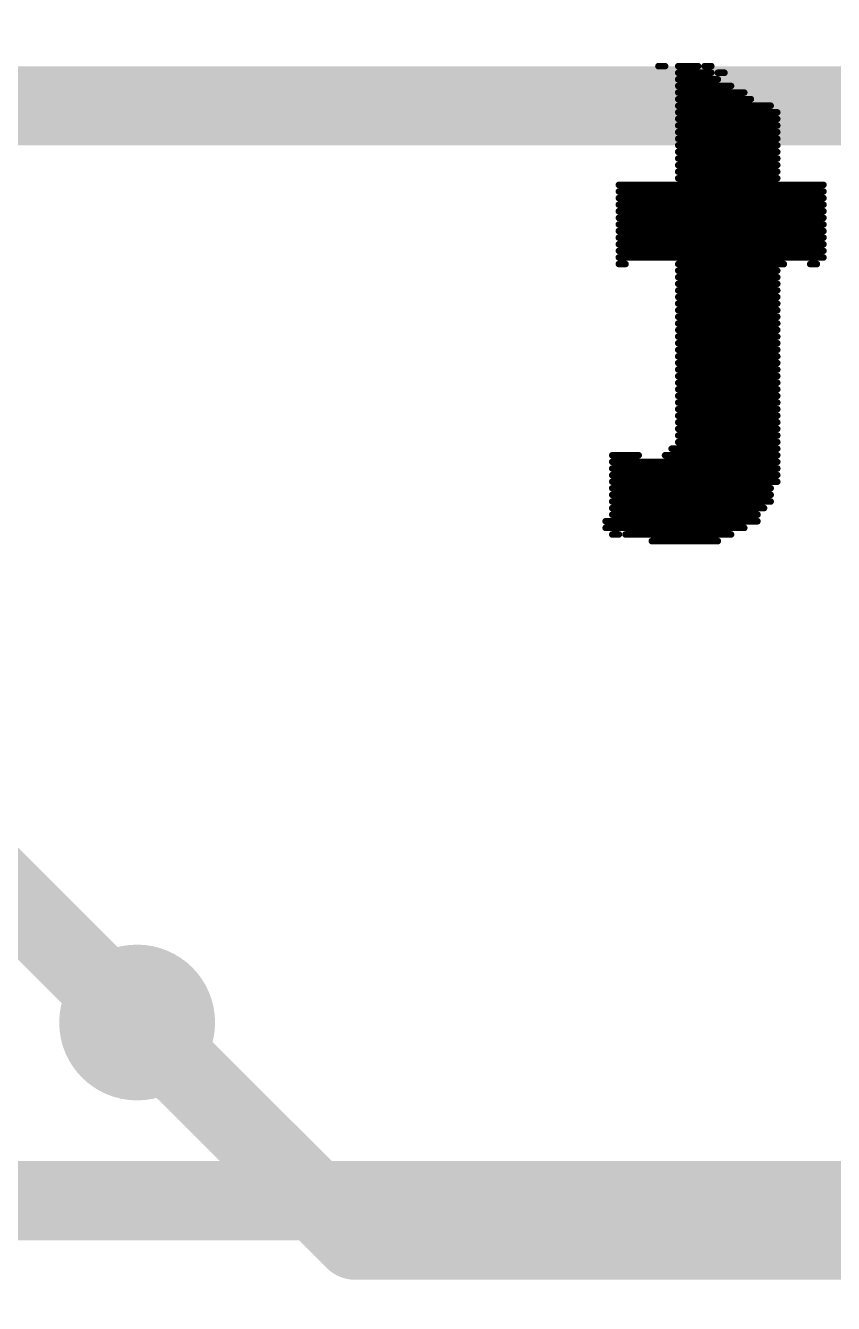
# Model space of a CAD drawing. Header units: millimetres. Extents: x -1.41 to 1.31, y -0.13 to 2.68.
# Drawn here: x -0.4639 to -0.3415, y 1.6004 to 1.7942 of the extents above; entities that cross this region are included whole.
import ezdxf

# ---------------------------------------------------------------- set-up
doc = ezdxf.new("R2010")
doc.units = ezdxf.units.MM
doc.header["$MEASUREMENT"] = 0
for name, color, linetype in [('BottomLayer', 5, 'Continuous'), ('BottomOverlay', 54, 'Continuous'), ('Mechanical2', 216, 'Continuous'), ('TopLayer', 1, 'Continuous'), ('ViaHoleLayer', 16, 'Continuous')]:
    doc.layers.add(name, color=color, linetype=linetype)

msp = doc.modelspace()

# ---------------------------------------------------------------- hatches: boundary and pattern name
at = {"layer": 'BottomLayer'}
h = msp.add_hatch(color=5, dxfattribs=at)
edge = h.paths.add_edge_path()
edge.add_arc((-0.447, 1.643), 0.01181, 0, 360)
at = {"layer": 'TopLayer'}
h = msp.add_hatch(color=1, dxfattribs=at)
edge = h.paths.add_edge_path()
edge.add_arc((-0.447, 1.643), 0.01181, 0, 360)
at = {"layer": 'ViaHoleLayer'}
h = msp.add_hatch(color=16, dxfattribs=at)
edge = h.paths.add_edge_path()
edge.add_arc((-0.447, 1.643), 0.00591, 0, 360)

# ---------------------------------------------------------------- linework, layer by layer
at = {"layer": 'BottomLayer', "const_width": 0.012}
for points in [[(-0.60253, 1.782), (-0.127, 1.782)], [(-0.475, 1.671), (-0.447, 1.643)], [(-0.566, 1.616), (-0.17716, 1.616)]]:
    msp.add_lwpolyline(points, dxfattribs=at)
at = {"layer": 'BottomLayer', "const_width": 0.006}
msp.add_lwpolyline([(-0.45, 1.643, 1), (-0.444, 1.643, 1)], format="xyb", close=True, dxfattribs=at)
at = {"layer": 'BottomOverlay', "const_width": 0.001}
for points in [[(-0.368, 1.788), (-0.367, 1.788)], [(-0.365, 1.788), (-0.362, 1.788)], [(-0.361, 1.788), (-0.36, 1.788)], [(-0.365, 1.787), (-0.36, 1.787)], [(-0.365, 1.786), (-0.359, 1.786)], [(-0.359, 1.787), (-0.358, 1.787)], [(-0.365, 1.785), (-0.357, 1.785)], [(-0.365, 1.784), (-0.355, 1.784)], [(-0.365, 1.783), (-0.354, 1.783)], [(-0.365, 1.782), (-0.351, 1.782)], [(-0.365, 1.781), (-0.35, 1.781)], [(-0.365, 1.78), (-0.35, 1.78)], [(-0.365, 1.779), (-0.35, 1.779)], [(-0.365, 1.778), (-0.35, 1.778)], [(-0.365, 1.777), (-0.35, 1.777)], [(-0.365, 1.776), (-0.35, 1.776)], [(-0.365, 1.775), (-0.35, 1.775)], [(-0.365, 1.774), (-0.35, 1.774)], [(-0.365, 1.773), (-0.35, 1.773)], [(-0.365, 1.772), (-0.35, 1.772)], [(-0.365, 1.771), (-0.35, 1.771)], [(-0.374, 1.77), (-0.343, 1.77)], [(-0.374, 1.769), (-0.343, 1.769)], [(-0.374, 1.768), (-0.343, 1.768)], [(-0.374, 1.767), (-0.343, 1.767)], [(-0.374, 1.766), (-0.343, 1.766)], [(-0.374, 1.765), (-0.343, 1.765)], [(-0.374, 1.764), (-0.343, 1.764)], [(-0.374, 1.763), (-0.343, 1.763)], [(-0.374, 1.762), (-0.343, 1.762)], [(-0.374, 1.761), (-0.343, 1.761)], [(-0.374, 1.76), (-0.343, 1.76)], [(-0.374, 1.759), (-0.343, 1.759)], [(-0.374, 1.758), (-0.373, 1.758)], [(-0.365, 1.758), (-0.349, 1.758)], [(-0.365, 1.757), (-0.35, 1.757)], [(-0.345, 1.758), (-0.344, 1.758)], [(-0.365, 1.756), (-0.35, 1.756)], [(-0.365, 1.755), (-0.35, 1.755)], [(-0.365, 1.754), (-0.35, 1.754)], [(-0.365, 1.753), (-0.35, 1.753)], [(-0.365, 1.752), (-0.35, 1.752)], [(-0.365, 1.751), (-0.35, 1.751)], [(-0.365, 1.75), (-0.35, 1.75)], [(-0.365, 1.749), (-0.35, 1.749)], [(-0.365, 1.748), (-0.35, 1.748)], [(-0.365, 1.747), (-0.35, 1.747)], [(-0.365, 1.746), (-0.35, 1.746)], [(-0.365, 1.745), (-0.35, 1.745)], [(-0.365, 1.744), (-0.35, 1.744)], [(-0.365, 1.743), (-0.35, 1.743)], [(-0.365, 1.742), (-0.35, 1.742)], [(-0.365, 1.741), (-0.35, 1.741)], [(-0.365, 1.74), (-0.35, 1.74)], [(-0.365, 1.739), (-0.35, 1.739)], [(-0.365, 1.738), (-0.35, 1.738)], [(-0.365, 1.737), (-0.35, 1.737)], [(-0.365, 1.736), (-0.35, 1.736)], [(-0.365, 1.735), (-0.35, 1.735)], [(-0.365, 1.734), (-0.35, 1.734)], [(-0.365, 1.733), (-0.35, 1.733)], [(-0.365, 1.732), (-0.35, 1.732)], [(-0.366, 1.73), (-0.35, 1.73)], [(-0.365, 1.731), (-0.35, 1.731)], [(-0.375, 1.729), (-0.371, 1.729)], [(-0.375, 1.728), (-0.35, 1.728)], [(-0.367, 1.729), (-0.35, 1.729)], [(-0.375, 1.727), (-0.35, 1.727)], [(-0.375, 1.726), (-0.35, 1.726)], [(-0.375, 1.725), (-0.35, 1.725)], [(-0.375, 1.724), (-0.351, 1.724)], [(-0.375, 1.723), (-0.351, 1.723)], [(-0.375, 1.722), (-0.351, 1.722)], [(-0.375, 1.721), (-0.352, 1.721)], [(-0.375, 1.72), (-0.353, 1.72)], [(-0.376, 1.719), (-0.353, 1.719)], [(-0.376, 1.718), (-0.355, 1.718)], [(-0.375, 1.717), (-0.374, 1.717)], [(-0.373, 1.717), (-0.357, 1.717)], [(-0.369, 1.716), (-0.359, 1.716)]]:
    msp.add_lwpolyline(points, dxfattribs=at)
at = {"layer": 'BottomOverlay', "const_width": 0.0005}
for points in [[(-0.36825, 1.788, 1), (-0.36775, 1.788, 1)], [(-0.36725, 1.788, 1), (-0.36675, 1.788, 1)], [(-0.36525, 1.788, 1), (-0.36475, 1.788, 1)], [(-0.36225, 1.788, 1), (-0.36175, 1.788, 1)], [(-0.36125, 1.788, 1), (-0.36075, 1.788, 1)], [(-0.36025, 1.788, 1), (-0.35975, 1.788, 1)], [(-0.36525, 1.787, 1), (-0.36475, 1.787, 1)], [(-0.36525, 1.786, 1), (-0.36475, 1.786, 1)], [(-0.36025, 1.787, 1), (-0.35975, 1.787, 1)], [(-0.35925, 1.787, 1), (-0.35875, 1.787, 1)], [(-0.35925, 1.786, 1), (-0.35875, 1.786, 1)], [(-0.35825, 1.787, 1), (-0.35775, 1.787, 1)], [(-0.36525, 1.785, 1), (-0.36475, 1.785, 1)], [(-0.36525, 1.784, 1), (-0.36475, 1.784, 1)], [(-0.35725, 1.785, 1), (-0.35675, 1.785, 1)], [(-0.35525, 1.784, 1), (-0.35475, 1.784, 1)], [(-0.36525, 1.783, 1), (-0.36475, 1.783, 1)], [(-0.36525, 1.782, 1), (-0.36475, 1.782, 1)], [(-0.35425, 1.783, 1), (-0.35375, 1.783, 1)], [(-0.35125, 1.782, 1), (-0.35075, 1.782, 1)], [(-0.36525, 1.781, 1), (-0.36475, 1.781, 1)], [(-0.35025, 1.781, 1), (-0.34975, 1.781, 1)], [(-0.36525, 1.78, 1), (-0.36475, 1.78, 1)], [(-0.36525, 1.779, 1), (-0.36475, 1.779, 1)], [(-0.35025, 1.78, 1), (-0.34975, 1.78, 1)], [(-0.35025, 1.779, 1), (-0.34975, 1.779, 1)], [(-0.36525, 1.778, 1), (-0.36475, 1.778, 1)], [(-0.36525, 1.777, 1), (-0.36475, 1.777, 1)], [(-0.35025, 1.778, 1), (-0.34975, 1.778, 1)], [(-0.35025, 1.777, 1), (-0.34975, 1.777, 1)], [(-0.36525, 1.776, 1), (-0.36475, 1.776, 1)], [(-0.36525, 1.775, 1), (-0.36475, 1.775, 1)], [(-0.35025, 1.776, 1), (-0.34975, 1.776, 1)], [(-0.35025, 1.775, 1), (-0.34975, 1.775, 1)], [(-0.36525, 1.774, 1), (-0.36475, 1.774, 1)], [(-0.36525, 1.773, 1), (-0.36475, 1.773, 1)], [(-0.35025, 1.774, 1), (-0.34975, 1.774, 1)], [(-0.35025, 1.773, 1), (-0.34975, 1.773, 1)], [(-0.36525, 1.772, 1), (-0.36475, 1.772, 1)], [(-0.36525, 1.771, 1), (-0.36475, 1.771, 1)], [(-0.35025, 1.772, 1), (-0.34975, 1.772, 1)], [(-0.35025, 1.771, 1), (-0.34975, 1.771, 1)], [(-0.37425, 1.77, 1), (-0.37375, 1.77, 1)], [(-0.37425, 1.769, 1), (-0.37375, 1.769, 1)], [(-0.34325, 1.77, 1), (-0.34275, 1.77, 1)], [(-0.34325, 1.769, 1), (-0.34275, 1.769, 1)], [(-0.37425, 1.768, 1), (-0.37375, 1.768, 1)], [(-0.37425, 1.767, 1), (-0.37375, 1.767, 1)], [(-0.34325, 1.768, 1), (-0.34275, 1.768, 1)], [(-0.34325, 1.767, 1), (-0.34275, 1.767, 1)], [(-0.37425, 1.766, 1), (-0.37375, 1.766, 1)], [(-0.37425, 1.765, 1), (-0.37375, 1.765, 1)], [(-0.34325, 1.766, 1), (-0.34275, 1.766, 1)], [(-0.34325, 1.765, 1), (-0.34275, 1.765, 1)], [(-0.37425, 1.764, 1), (-0.37375, 1.764, 1)], [(-0.37425, 1.763, 1), (-0.37375, 1.763, 1)], [(-0.34325, 1.764, 1), (-0.34275, 1.764, 1)], [(-0.34325, 1.763, 1), (-0.34275, 1.763, 1)], [(-0.37425, 1.762, 1), (-0.37375, 1.762, 1)], [(-0.37425, 1.761, 1), (-0.37375, 1.761, 1)], [(-0.34325, 1.762, 1), (-0.34275, 1.762, 1)], [(-0.34325, 1.761, 1), (-0.34275, 1.761, 1)], [(-0.37425, 1.76, 1), (-0.37375, 1.76, 1)], [(-0.37425, 1.759, 1), (-0.37375, 1.759, 1)], [(-0.34325, 1.76, 1), (-0.34275, 1.76, 1)], [(-0.34325, 1.759, 1), (-0.34275, 1.759, 1)], [(-0.37425, 1.758, 1), (-0.37375, 1.758, 1)], [(-0.37325, 1.758, 1), (-0.37275, 1.758, 1)], [(-0.36525, 1.758, 1), (-0.36475, 1.758, 1)], [(-0.36525, 1.757, 1), (-0.36475, 1.757, 1)], [(-0.35025, 1.757, 1), (-0.34975, 1.757, 1)], [(-0.34925, 1.758, 1), (-0.34875, 1.758, 1)], [(-0.34525, 1.758, 1), (-0.34475, 1.758, 1)], [(-0.34425, 1.758, 1), (-0.34375, 1.758, 1)], [(-0.36525, 1.756, 1), (-0.36475, 1.756, 1)], [(-0.36525, 1.755, 1), (-0.36475, 1.755, 1)], [(-0.35025, 1.756, 1), (-0.34975, 1.756, 1)], [(-0.35025, 1.755, 1), (-0.34975, 1.755, 1)], [(-0.36525, 1.754, 1), (-0.36475, 1.754, 1)], [(-0.36525, 1.753, 1), (-0.36475, 1.753, 1)], [(-0.35025, 1.754, 1), (-0.34975, 1.754, 1)], [(-0.35025, 1.753, 1), (-0.34975, 1.753, 1)], [(-0.36525, 1.752, 1), (-0.36475, 1.752, 1)], [(-0.36525, 1.751, 1), (-0.36475, 1.751, 1)], [(-0.35025, 1.752, 1), (-0.34975, 1.752, 1)], [(-0.35025, 1.751, 1), (-0.34975, 1.751, 1)], [(-0.36525, 1.75, 1), (-0.36475, 1.75, 1)], [(-0.35025, 1.75, 1), (-0.34975, 1.75, 1)], [(-0.36525, 1.749, 1), (-0.36475, 1.749, 1)], [(-0.36525, 1.748, 1), (-0.36475, 1.748, 1)], [(-0.35025, 1.749, 1), (-0.34975, 1.749, 1)], [(-0.35025, 1.748, 1), (-0.34975, 1.748, 1)], [(-0.36525, 1.747, 1), (-0.36475, 1.747, 1)], [(-0.36525, 1.746, 1), (-0.36475, 1.746, 1)], [(-0.35025, 1.747, 1), (-0.34975, 1.747, 1)], [(-0.35025, 1.746, 1), (-0.34975, 1.746, 1)], [(-0.36525, 1.745, 1), (-0.36475, 1.745, 1)], [(-0.36525, 1.744, 1), (-0.36475, 1.744, 1)], [(-0.35025, 1.745, 1), (-0.34975, 1.745, 1)], [(-0.35025, 1.744, 1), (-0.34975, 1.744, 1)], [(-0.36525, 1.743, 1), (-0.36475, 1.743, 1)], [(-0.36525, 1.742, 1), (-0.36475, 1.742, 1)], [(-0.35025, 1.743, 1), (-0.34975, 1.743, 1)], [(-0.35025, 1.742, 1), (-0.34975, 1.742, 1)], [(-0.36525, 1.741, 1), (-0.36475, 1.741, 1)], [(-0.36525, 1.74, 1), (-0.36475, 1.74, 1)], [(-0.35025, 1.741, 1), (-0.34975, 1.741, 1)], [(-0.35025, 1.74, 1), (-0.34975, 1.74, 1)], [(-0.36525, 1.739, 1), (-0.36475, 1.739, 1)], [(-0.36525, 1.738, 1), (-0.36475, 1.738, 1)], [(-0.35025, 1.739, 1), (-0.34975, 1.739, 1)], [(-0.35025, 1.738, 1), (-0.34975, 1.738, 1)], [(-0.36525, 1.737, 1), (-0.36475, 1.737, 1)], [(-0.36525, 1.736, 1), (-0.36475, 1.736, 1)], [(-0.35025, 1.737, 1), (-0.34975, 1.737, 1)], [(-0.35025, 1.736, 1), (-0.34975, 1.736, 1)], [(-0.36525, 1.735, 1), (-0.36475, 1.735, 1)], [(-0.36525, 1.734, 1), (-0.36475, 1.734, 1)], [(-0.35025, 1.735, 1), (-0.34975, 1.735, 1)], [(-0.35025, 1.734, 1), (-0.34975, 1.734, 1)], [(-0.36525, 1.733, 1), (-0.36475, 1.733, 1)], [(-0.36525, 1.732, 1), (-0.36475, 1.732, 1)], [(-0.35025, 1.733, 1), (-0.34975, 1.733, 1)], [(-0.35025, 1.732, 1), (-0.34975, 1.732, 1)], [(-0.36625, 1.73, 1), (-0.36575, 1.73, 1)], [(-0.36525, 1.731, 1), (-0.36475, 1.731, 1)], [(-0.35025, 1.731, 1), (-0.34975, 1.731, 1)], [(-0.35025, 1.73, 1), (-0.34975, 1.73, 1)], [(-0.37525, 1.729, 1), (-0.37475, 1.729, 1)], [(-0.37525, 1.728, 1), (-0.37475, 1.728, 1)], [(-0.37125, 1.729, 1), (-0.37075, 1.729, 1)], [(-0.36725, 1.729, 1), (-0.36675, 1.729, 1)], [(-0.35025, 1.729, 1), (-0.34975, 1.729, 1)], [(-0.35025, 1.728, 1), (-0.34975, 1.728, 1)], [(-0.37525, 1.727, 1), (-0.37475, 1.727, 1)], [(-0.37525, 1.726, 1), (-0.37475, 1.726, 1)], [(-0.35025, 1.727, 1), (-0.34975, 1.727, 1)], [(-0.35025, 1.726, 1), (-0.34975, 1.726, 1)], [(-0.37525, 1.725, 1), (-0.37475, 1.725, 1)], [(-0.37525, 1.724, 1), (-0.37475, 1.724, 1)], [(-0.35125, 1.724, 1), (-0.35075, 1.724, 1)], [(-0.35025, 1.725, 1), (-0.34975, 1.725, 1)], [(-0.37525, 1.723, 1), (-0.37475, 1.723, 1)], [(-0.37525, 1.722, 1), (-0.37475, 1.722, 1)], [(-0.35125, 1.723, 1), (-0.35075, 1.723, 1)], [(-0.35125, 1.722, 1), (-0.35075, 1.722, 1)], [(-0.37525, 1.721, 1), (-0.37475, 1.721, 1)], [(-0.37525, 1.72, 1), (-0.37475, 1.72, 1)], [(-0.35325, 1.72, 1), (-0.35275, 1.72, 1)], [(-0.35225, 1.721, 1), (-0.35175, 1.721, 1)], [(-0.37625, 1.719, 1), (-0.37575, 1.719, 1)], [(-0.35325, 1.719, 1), (-0.35275, 1.719, 1)], [(-0.37625, 1.718, 1), (-0.37575, 1.718, 1)], [(-0.37525, 1.717, 1), (-0.37475, 1.717, 1)], [(-0.37425, 1.717, 1), (-0.37375, 1.717, 1)], [(-0.37325, 1.717, 1), (-0.37275, 1.717, 1)], [(-0.35725, 1.717, 1), (-0.35675, 1.717, 1)], [(-0.35525, 1.718, 1), (-0.35475, 1.718, 1)], [(-0.36925, 1.716, 1), (-0.36875, 1.716, 1)], [(-0.35925, 1.716, 1), (-0.35875, 1.716, 1)]]:
    msp.add_lwpolyline(points, format="xyb", close=True, dxfattribs=at)
at = {"layer": 'Mechanical2', "const_width": 0.015}
msp.add_lwpolyline([(1.30453, 0.77794, -5.376897), (1.30384, 1.78291)], format="xyb", dxfattribs=at)
at = {"layer": 'TopLayer', "const_width": 0.012}
for points in [[(-0.447, 1.643), (-0.414, 1.61)], [(-0.414, 1.61), (-0.164, 1.61)]]:
    msp.add_lwpolyline(points, dxfattribs=at)
at = {"layer": 'TopLayer', "const_width": 0.006}
for points in [[(-0.45, 1.643, 1), (-0.444, 1.643, 1)], [(-0.417, 1.61, 1), (-0.411, 1.61, 1)], [(-0.417, 1.61, 1), (-0.411, 1.61, 1)]]:
    msp.add_lwpolyline(points, format="xyb", close=True, dxfattribs=at)

doc.saveas('drawing.dxf')
